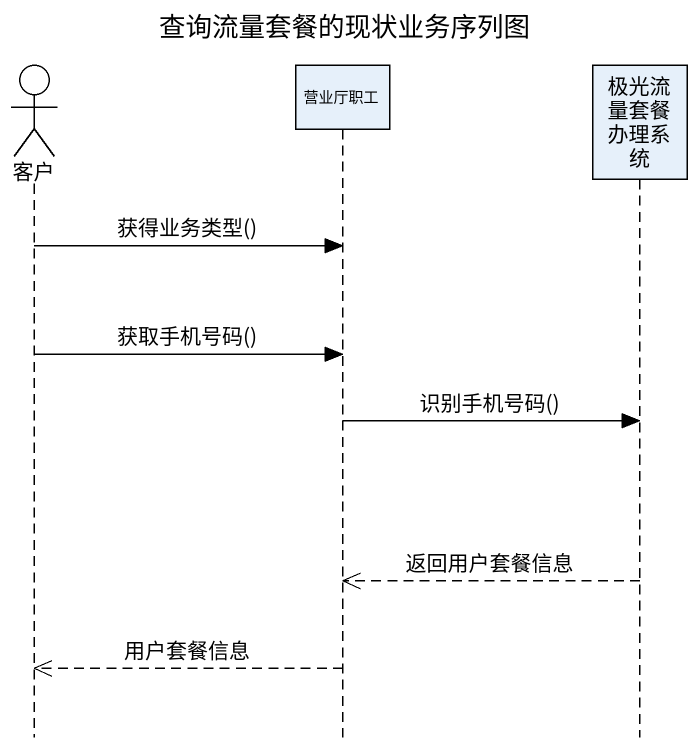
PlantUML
@startuml
title 查询流量套餐的现状业务序列图
hide footbox
actor 客户
participant 营业厅职工
participant 极光流量套餐办理系统

客户 -> 营业厅职工 : 获得业务类型()
客户 -> 营业厅职工 : 获取手机号码()
营业厅职工 -> 极光流量套餐办理系统 : 识别手机号码()
极光流量套餐办理系统 -->> 营业厅职工 : 返回用户套餐信息
营业厅职工 -->> 客户 : 用户套餐信息
@enduml
